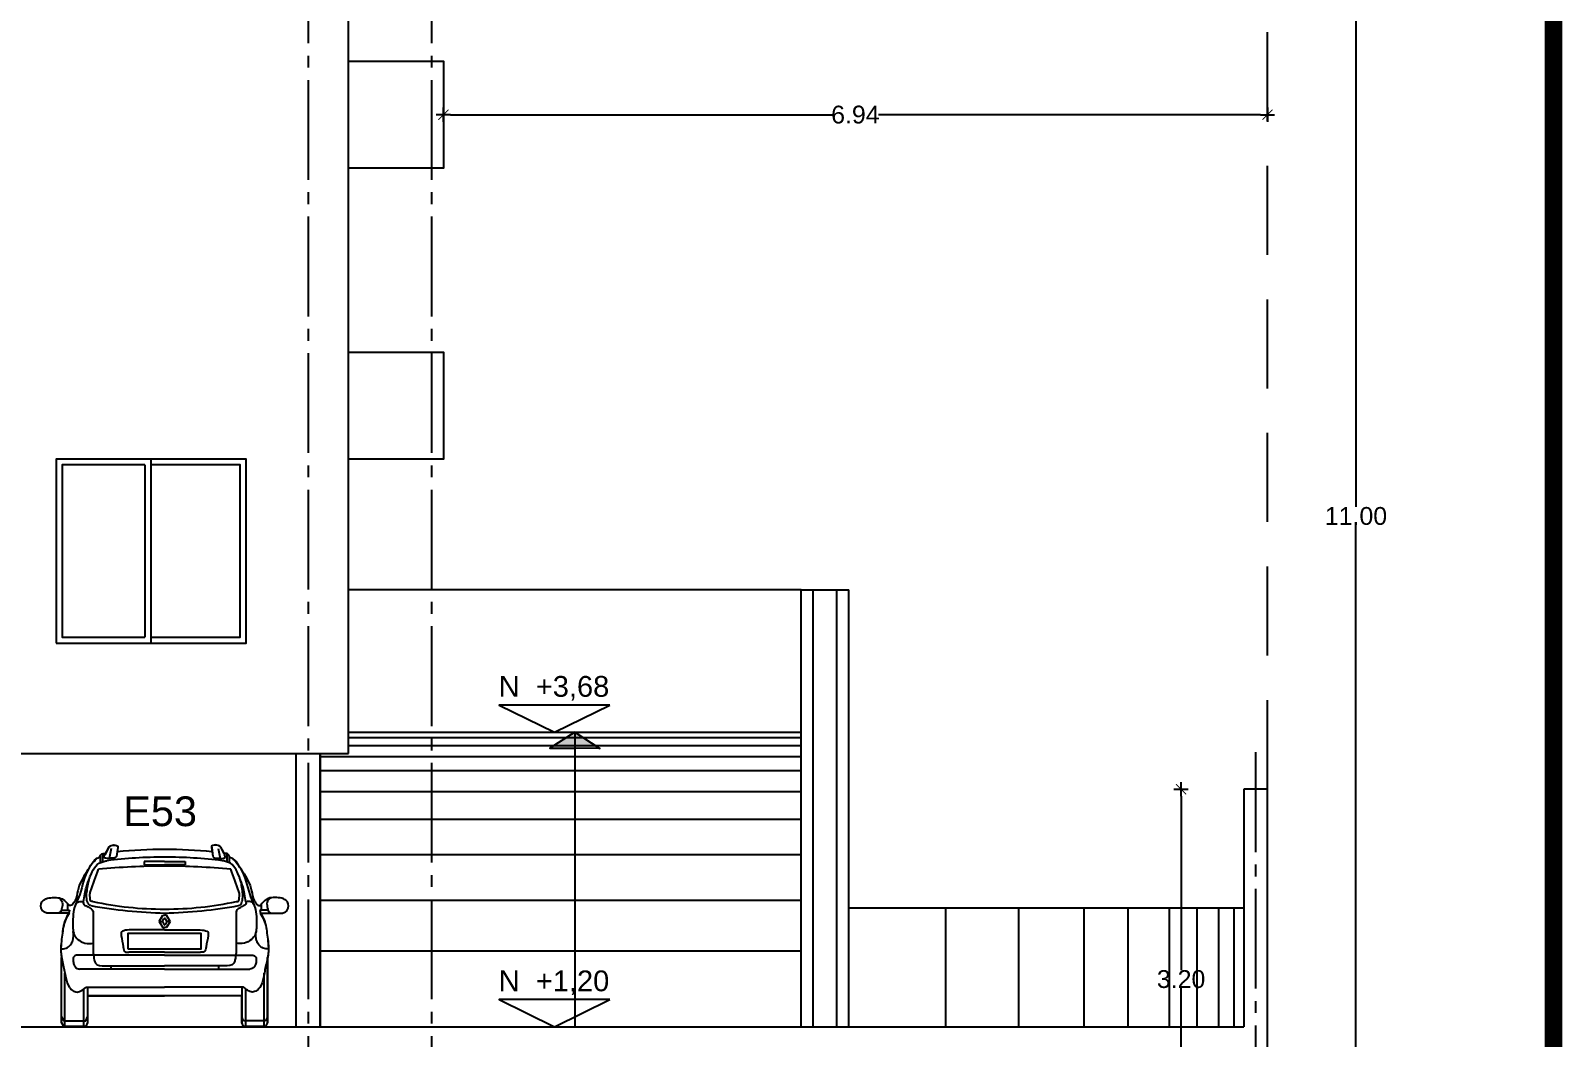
# Model space of a CAD drawing. Header units: millimetres. Extents: x 1217 to 2428, y 234 to 644.
# Drawn here: x 2084.71 to 2097.6, y 377.28 to 385.76 of the extents above; entities that cross this region are included whole.
import ezdxf

# ---------------------------------------------------------------- set-up
doc = ezdxf.new("R2010")
doc.units = ezdxf.units.MM
doc.linetypes.add('ACAD_ISO04W100', pattern=[30, 24, -3, 0, -3])
doc.linetypes.add('HIDDEN', pattern=[0.375, 0.25, -0.125])
doc.layers.get('0').update_dxf_attribs({"lineweight": 5})
for name, color, linetype in [('0.1', 251, 'Continuous'), ('0.2', 2, 'Continuous'), ('0.3', 6, 'Continuous'), ('cortes', 30, 'Continuous'), ('COTAS', 252, 'Continuous'), ('Ejes', 8, 'Continuous'), ('MURO', 5, 'Continuous'), ('Texto', 1, 'Continuous')]:
    doc.layers.add(name, color=color, linetype=linetype)
doc.styles.add('INTERARQ', font='arial.ttf')
doc.styles.get("Standard").update_dxf_attribs({"font": 'arial.ttf'})
doc.dimstyles.new('ESCALA_1-50', dxfattribs={"dimtxt": 0.15, "dimasz": 0.06, "dimexe": 0.18, "dimexo": 0.0625, "dimgap": 0, "dimtad": 0, "dimtih": 1, "dimtoh": 1, "dimzin": 0, "dimdsep": 46, "dimtxsty": 'INTERARQ', "dimblk": 'DIMTICK', "dimcen": 0, "dimse1": 1, "dimse2": 1, "dimclrd": 256, "dimclre": 1, "dimclrt": 2, "dimadec": 0, "dimazin": 0, "dimtfac": 4.5, "dimtofl": 0, "dimtmove": 2, "dimatfit": 3, "dimldrblk": 'DIMTICK', "dimfxl": 1, "dimtolj": 1, "dimtzin": 0, "dimarcsym": 0})

# ---------------------------------------------------------------- blocks, each defined once
blk = doc.blocks.new('DIMTICK')
at = {"color": 1}
for p, q in [((-1, 0), (1, 0)), ((0, 1), (0, -1))]:
    blk.add_line(p, q, dxfattribs=at)
at = {"color": 3, "const_width": 0.141}
blk.add_lwpolyline([(0.71, 0.71), (-0.71, -0.71)], dxfattribs=at)
blk = doc.blocks.new('*D1678')
at = {"layer": 'COTAS', "lineweight": -2, "ltscale": 3, "transparency": 16777216}
for p, q in [((2095.862, 387.111), (2095.862, 381.748)), ((2095.862, 376.231), (2095.862, 381.594))]:
    blk.add_line(p, q, dxfattribs=at)
at = {"layer": 'Defpoints', "color": 0, "ltscale": 3, "transparency": 16777216}
for p in [(2094.916, 387.171), (2094.916, 376.171), (2095.862, 376.171)]:
    blk.add_point(p, dxfattribs=at)
at = {"layer": 'COTAS', "lineweight": -2, "ltscale": 3, "transparency": 16777216, "xscale": 0.06, "yscale": 0.06, "zscale": 0.06}
for p, rotation in [((2095.862, 387.171), 90), ((2095.862, 376.171), 270)]:
    blk.add_blockref('DIMTICK', p, dxfattribs=dict(at, rotation=rotation))
at = {"layer": 'COTAS', "color": 2, "ltscale": 3, "transparency": 16777216, "insert": (2095.862, 381.671), "char_height": 0.15, "attachment_point": 5, "style": 'INTERARQ'}
blk.add_mtext('\\A1;11.00', dxfattribs=at)
blk = doc.blocks.new('*D1679')
at = {"layer": 'COTAS', "lineweight": -2, "ltscale": 3, "transparency": 16777216}
for p, q in [((2088.24, 385.051), (2091.453, 385.051)), ((2095.057, 385.051), (2091.843, 385.051))]:
    blk.add_line(p, q, dxfattribs=at)
at = {"layer": 'Defpoints', "color": 0, "ltscale": 3, "transparency": 16777216}
for p in [(2088.18, 385.438, 0), (2095.117, 385.051), (2095.117, 382.251, 0)]:
    blk.add_point(p, dxfattribs=at)
at = {"layer": 'COTAS', "lineweight": -2, "ltscale": 3, "transparency": 16777216, "xscale": 0.06, "yscale": 0.06, "zscale": 0.06, "rotation": 180}
blk.add_blockref('DIMTICK', (2088.18, 385.051), dxfattribs=at)
at = {"layer": 'COTAS', "lineweight": -2, "ltscale": 3, "transparency": 16777216, "xscale": 0.06, "yscale": 0.06, "zscale": 0.06}
blk.add_blockref('DIMTICK', (2095.117, 385.051), dxfattribs=at)
at = {"layer": 'COTAS', "color": 2, "ltscale": 3, "transparency": 16777216, "insert": (2091.648, 385.051), "char_height": 0.15, "attachment_point": 5, "style": 'INTERARQ'}
blk.add_mtext('\\A1;6.94', dxfattribs=at)
blk = doc.blocks.new('aut7')
at = {"layer": '0.1'}
for p, q in [((383849.448, 7753100.131, 0), (383849.412, 7753100.064, 0)), ((383849.448, 7753100.131, 0), (383849.419, 7753100.076, 0)), ((383849.468, 7753100.117, 0), (383849.45, 7753100.035, 0)), ((383849.522, 7753100.126, 0), (383849.511, 7753100.05, 0)), ((383849.522, 7753100.126, 0), (383849.517, 7753100.09, 0)), ((383850.313, 7753100.126, 0), (383850.323, 7753100.05, 0)), ((383850.313, 7753100.126, 0), (383850.318, 7753100.09, 0)), ((383850.367, 7753100.117, 0), (383850.384, 7753100.035, 0)), ((383850.386, 7753100.131, 0), (383850.422, 7753100.064, 0)), ((383850.386, 7753100.131, 0), (383850.416, 7753100.076, 0)), ((383849.373, 7753100.053, 0), (383849.373, 7753099.998, 0)), ((383849.393, 7753100.074, 0), (383849.393, 7753100.006, 0)), ((383849.917, 7753100.008, 0), (383849.745, 7753100.008, 0)), ((383849.745, 7753100.008, 0), (383849.745, 7753099.982, 0)), ((383849.745, 7753099.982, 0), (383849.917, 7753099.982, 0)), ((383849.917, 7753100.008, 0), (383850.089, 7753100.008, 0)), ((383850.089, 7753099.982, 0), (383849.917, 7753099.982, 0)), ((383850.089, 7753100.008, 0), (383850.089, 7753099.982, 0)), ((383850.441, 7753100.074, 0), (383850.441, 7753100.006, 0)), ((383850.461, 7753100.053, 0), (383850.461, 7753099.998, 0)), ((383849.11, 7753099.573, 0), (383848.933, 7753099.573, 0)), ((383849.11, 7753099.573, 0), (383848.933, 7753099.573, 0)), ((383849.047, 7753099.599, 0), (383849.116, 7753099.599, 0)), ((383849.103, 7753099.599, 0), (383849.102, 7753099.651, 0)), ((383849.116, 7753099.599, 0), (383849.11, 7753099.573, 0)), ((383849.316, 7753099.566, 0), (383849.316, 7753099.24, 0)), ((383850.518, 7753099.566, 0), (383850.518, 7753099.24, 0)), ((383850.718, 7753099.599, 0), (383850.724, 7753099.573, 0)), ((383850.788, 7753099.599, 0), (383850.718, 7753099.599, 0)), ((383850.724, 7753099.573, 0), (383850.902, 7753099.573, 0)), ((383850.724, 7753099.573, 0), (383850.902, 7753099.573, 0)), ((383850.731, 7753099.599, 0), (383850.732, 7753099.651, 0)), ((383849.872, 7753099.504, 0), (383849.901, 7753099.558, 0)), ((383849.872, 7753099.504, 0), (383849.901, 7753099.452, 0)), ((383849.872, 7753099.504, 0), (383849.898, 7753099.504, 0)), ((383849.898, 7753099.504, 0), (383849.911, 7753099.53, 0)), ((383849.898, 7753099.504, 0), (383849.912, 7753099.475, 0)), ((383849.901, 7753099.558, 0), (383849.917, 7753099.558, 0)), ((383849.901, 7753099.452, 0), (383849.917, 7753099.452, 0)), ((383849.911, 7753099.53, 0), (383849.917, 7753099.53, 0)), ((383849.912, 7753099.475, 0), (383849.917, 7753099.475, 0)), ((383849.933, 7753099.558, 0), (383849.917, 7753099.558, 0)), ((383849.924, 7753099.53, 0), (383849.917, 7753099.53, 0)), ((383849.922, 7753099.475, 0), (383849.917, 7753099.475, 0)), ((383849.933, 7753099.452, 0), (383849.917, 7753099.452, 0)), ((383849.936, 7753099.504, 0), (383849.922, 7753099.475, 0)), ((383849.936, 7753099.504, 0), (383849.924, 7753099.53, 0)), ((383849.963, 7753099.504, 0), (383849.933, 7753099.558, 0)), ((383849.963, 7753099.504, 0), (383849.933, 7753099.452, 0)), ((383849.963, 7753099.504, 0), (383849.936, 7753099.504, 0)), ((383849.917, 7753099.434, 0), (383849.672, 7753099.434, 0)), ((383849.917, 7753099.434, 0), (383850.162, 7753099.434, 0)), ((383849.05, 7753098.652, 0), (383849.05, 7753099.201, 0)), ((383849.917, 7753099.219, 0), (383849.174, 7753099.219, 0)), ((383849.917, 7753099.245, 0), (383849.616, 7753099.245, 0)), ((383849.917, 7753099.245, 0), (383850.218, 7753099.245, 0)), ((383849.917, 7753099.219, 0), (383850.66, 7753099.219, 0)), ((383850.784, 7753098.652, 0), (383850.784, 7753099.201, 0)), ((383849.078, 7753098.618, 0), (383849.078, 7753099.068, 0)), ((383849.917, 7753099.103, 0), (383849.201, 7753099.103, 0)), ((383849.417, 7753099.13, 0), (383849.917, 7753099.13, 0)), ((383849.464, 7753099.129, 0), (383849.464, 7753099.103, 0)), ((383850.418, 7753099.13, 0), (383849.917, 7753099.13, 0)), ((383849.917, 7753099.103, 0), (383850.634, 7753099.103, 0)), ((383850.37, 7753099.129, 0), (383850.37, 7753099.103, 0)), ((383850.756, 7753098.618, 0), (383850.756, 7753099.068, 0)), ((383849.236, 7753098.618, 0), (383849.236, 7753098.936, 0)), ((383849.254, 7753098.951, 0), (383849.917, 7753098.951, 0)), ((383849.268, 7753098.951, 0), (383849.268, 7753098.652, 0)), ((383850.58, 7753098.951, 0), (383849.917, 7753098.951, 0)), ((383850.566, 7753098.951, 0), (383850.566, 7753098.652, 0)), ((383850.599, 7753098.618, 0), (383850.599, 7753098.936, 0)), ((383849.268, 7753098.877, 0), (383849.917, 7753098.877, 0)), ((383850.566, 7753098.877, 0), (383849.917, 7753098.877, 0)), ((383849.05, 7753098.702, 0), (383849.067, 7753098.668, 0)), ((383849.067, 7753098.668, 0), (383849.253, 7753098.668, 0)), ((383849.253, 7753098.668, 0), (383849.268, 7753098.702, 0)), ((383850.581, 7753098.668, 0), (383850.566, 7753098.702, 0)), ((383850.767, 7753098.668, 0), (383850.581, 7753098.668, 0)), ((383850.784, 7753098.702, 0), (383850.767, 7753098.668, 0))]:
    blk.add_line(p, q, dxfattribs=at)
at = {"layer": '0.1', "elevation": 0}
blk.add_lwpolyline([(383850.318, 7753100.09, 0.025593), (383849.917, 7753100.11, 0.025593), (383849.517, 7753100.09)], format="xyb", dxfattribs=at)
blk.add_lwpolyline([(383849.608, 7753099.272), (383850.223, 7753099.272), (383850.223, 7753099.403), (383849.608, 7753099.403)], close=True, dxfattribs=at)
blk.add_lwpolyline([(383850.784, 7753099.201), (383850.784, 7753098.652), (383850.767, 7753098.618), (383850.581, 7753098.618), (383850.566, 7753098.652), (383850.566, 7753098.877), (383849.917, 7753098.877), (383849.268, 7753098.877), (383849.268, 7753098.652), (383849.253, 7753098.618), (383849.067, 7753098.618), (383849.05, 7753098.652), (383849.05, 7753099.201)], dxfattribs=at)
at = {"layer": '0.1'}
for centre, radius, start, end in [((383849.913, 7753096.19, 0), 3.92, 89.9315, 95.793), ((383849.922, 7753096.19, 0), 3.92, 84.207, 90.0685), ((383849.913, 7753094.328, 0), 5.642, 89.9622, 95.6249), ((383849.906, 7753096.217, 0), 3.828, 89.8385, 97.1418), ((383849.928, 7753096.217, 0), 3.828, 82.8582, 90.1615), ((383849.921, 7753094.328, 0), 5.642, 84.3751, 90.0378), ((383849.997, 7753103.478, 0), 3.904, 259.6344, 268.8274), ((383849.917, 7753102.485, 0), 2.877, 257.8843, 270), ((383849.917, 7753102.485, 0), 2.877, 270, 282.1157), ((383849.837, 7753103.478, 0), 3.904, 271.1726, 280.3656)]:
    blk.add_arc(centre, radius, start, end, dxfattribs=at)
for points in [[(383849.448, 7753100.131, 0), (383849.457, 7753100.139, 0), (383849.467, 7753100.144, 0), (383849.512, 7753100.144, 0), (383849.522, 7753100.137, 0), (383849.522, 7753100.126, 0)], [(383849.448, 7753100.131, 0), (383849.457, 7753100.139, 0), (383849.467, 7753100.144, 0), (383849.512, 7753100.144, 0), (383849.522, 7753100.137, 0), (383849.522, 7753100.126, 0)], [(383850.386, 7753100.131, 0), (383850.377, 7753100.139, 0), (383850.367, 7753100.144, 0), (383850.322, 7753100.144, 0), (383850.312, 7753100.137, 0), (383850.313, 7753100.126, 0)], [(383850.386, 7753100.131, 0), (383850.377, 7753100.139, 0), (383850.367, 7753100.144, 0), (383850.322, 7753100.144, 0), (383850.312, 7753100.137, 0), (383850.313, 7753100.126, 0)], [(383849.347, 7753100.036, 0), (383849.278, 7753099.95, 0), (383849.202, 7753099.731, 0), (383849.17, 7753099.652, 0), (383849.157, 7753099.623, 0), (383849.146, 7753099.546, 0), (383849.145, 7753099.448, 0), (383849.156, 7753099.392, 0), (383849.187, 7753099.353, 0), (383849.246, 7753099.321, 0), (383849.321, 7753099.32, 0)], [(383849.261, 7753099.923, 0), (383849.308, 7753099.995, 0), (383849.35, 7753100.037, 0), (383849.368, 7753100.046, 0), (383849.382, 7753100.068, 0), (383849.419, 7753100.076, 0)], [(383849.261, 7753099.923, 0), (383849.308, 7753099.995, 0), (383849.35, 7753100.037, 0), (383849.368, 7753100.046, 0), (383849.382, 7753100.068, 0), (383849.419, 7753100.076, 0)], [(383849.511, 7753100.05, 0), (383849.503, 7753100.042, 0), (383849.479, 7753100.037, 0), (383849.422, 7753100.036, 0), (383849.411, 7753100.04, 0), (383849.408, 7753100.053, 0), (383849.412, 7753100.064, 0)], [(383850.323, 7753100.05, 0), (383850.331, 7753100.042, 0), (383850.355, 7753100.037, 0), (383850.413, 7753100.036, 0), (383850.423, 7753100.04, 0), (383850.426, 7753100.053, 0), (383850.422, 7753100.064, 0)], [(383850.574, 7753099.923, 0), (383850.527, 7753099.995, 0), (383850.484, 7753100.037, 0), (383850.466, 7753100.046, 0), (383850.453, 7753100.068, 0), (383850.416, 7753100.076, 0)], [(383850.574, 7753099.923, 0), (383850.527, 7753099.995, 0), (383850.484, 7753100.037, 0), (383850.466, 7753100.046, 0), (383850.453, 7753100.068, 0), (383850.416, 7753100.076, 0)], [(383850.488, 7753100.036, 0), (383850.556, 7753099.95, 0), (383850.633, 7753099.731, 0), (383850.664, 7753099.652, 0), (383850.677, 7753099.623, 0), (383850.689, 7753099.546, 0), (383850.69, 7753099.448, 0), (383850.678, 7753099.392, 0), (383850.648, 7753099.353, 0), (383850.588, 7753099.321, 0), (383850.514, 7753099.32, 0)], [(383849.261, 7753099.923, 0), (383849.185, 7753099.763, 0), (383849.163, 7753099.68, 0), (383849.148, 7753099.656, 0), (383849.134, 7753099.64, 0), (383849.114, 7753099.638, 0)], [(383849.261, 7753099.923, 0), (383849.185, 7753099.763, 0), (383849.163, 7753099.68, 0), (383849.148, 7753099.656, 0), (383849.134, 7753099.64, 0), (383849.114, 7753099.638, 0)], [(383849.233, 7753099.67, 0), (383849.245, 7753099.737, 0), (383849.258, 7753099.792, 0), (383849.287, 7753099.873, 0)], [(383849.313, 7753099.672, 0), (383849.295, 7753099.676, 0), (383849.289, 7753099.705, 0), (383849.287, 7753099.726, 0), (383849.293, 7753099.755, 0), (383849.36, 7753099.943, 0)], [(383850.521, 7753099.672, 0), (383850.539, 7753099.676, 0), (383850.545, 7753099.705, 0), (383850.548, 7753099.726, 0), (383850.541, 7753099.755, 0), (383850.474, 7753099.943, 0)], [(383850.601, 7753099.67, 0), (383850.59, 7753099.737, 0), (383850.577, 7753099.792, 0), (383850.548, 7753099.873, 0)], [(383850.574, 7753099.923, 0), (383850.649, 7753099.763, 0), (383850.671, 7753099.68, 0), (383850.686, 7753099.656, 0), (383850.701, 7753099.64, 0), (383850.721, 7753099.638, 0)], [(383850.574, 7753099.923, 0), (383850.649, 7753099.763, 0), (383850.671, 7753099.68, 0), (383850.686, 7753099.656, 0), (383850.701, 7753099.64, 0), (383850.721, 7753099.638, 0)], [(383848.933, 7753099.573, 0), (383848.906, 7753099.582, 0), (383848.885, 7753099.6, 0), (383848.884, 7753099.669, 0), (383848.902, 7753099.686, 0), (383848.93, 7753099.699, 0), (383848.988, 7753099.705, 0), (383849.044, 7753099.698, 0), (383849.082, 7753099.673, 0), (383849.114, 7753099.638, 0)], [(383848.933, 7753099.573, 0), (383848.906, 7753099.582, 0), (383848.885, 7753099.6, 0), (383848.884, 7753099.669, 0), (383848.902, 7753099.686, 0), (383848.93, 7753099.699, 0), (383848.988, 7753099.705, 0), (383849.044, 7753099.698, 0), (383849.082, 7753099.673, 0), (383849.114, 7753099.638, 0)], [(383849.028, 7753099.703, 0), (383849.055, 7753099.665, 0), (383849.051, 7753099.615, 0), (383849.042, 7753099.589, 0), (383849.022, 7753099.573, 0)], [(383850.902, 7753099.573, 0), (383850.928, 7753099.582, 0), (383850.949, 7753099.6, 0), (383850.95, 7753099.669, 0), (383850.932, 7753099.686, 0), (383850.904, 7753099.699, 0), (383850.846, 7753099.705, 0), (383850.79, 7753099.698, 0), (383850.753, 7753099.673, 0), (383850.721, 7753099.638, 0)], [(383850.902, 7753099.573, 0), (383850.928, 7753099.582, 0), (383850.949, 7753099.6, 0), (383850.95, 7753099.669, 0), (383850.932, 7753099.686, 0), (383850.904, 7753099.699, 0), (383850.846, 7753099.705, 0), (383850.79, 7753099.698, 0), (383850.753, 7753099.673, 0), (383850.721, 7753099.638, 0)], [(383850.807, 7753099.703, 0), (383850.779, 7753099.665, 0), (383850.784, 7753099.615, 0), (383850.792, 7753099.589, 0), (383850.813, 7753099.573, 0)], [(383849.114, 7753099.573, 0), (383849.081, 7753099.516, 0), (383849.054, 7753099.389, 0), (383849.044, 7753099.248, 0), (383849.064, 7753099.135, 0), (383849.086, 7753099.031, 0), (383849.116, 7753098.947, 0), (383849.15, 7753098.917, 0), (383849.19, 7753098.91, 0), (383849.231, 7753098.932, 0), (383849.254, 7753098.951, 0)], [(383849.164, 7753099.642, 0), (383849.185, 7753099.667, 0), (383849.22, 7753099.671, 0), (383849.233, 7753099.67, 0)], [(383849.233, 7753099.67, 0), (383849.233, 7753099.651, 0), (383849.256, 7753099.635, 0), (383849.289, 7753099.616, 0), (383849.306, 7753099.603, 0), (383849.315, 7753099.585, 0), (383849.316, 7753099.566, 0)], [(383850.601, 7753099.67, 0), (383850.601, 7753099.651, 0), (383850.579, 7753099.635, 0), (383850.546, 7753099.616, 0), (383850.528, 7753099.603, 0), (383850.52, 7753099.585, 0), (383850.518, 7753099.566, 0)], [(383850.721, 7753099.573, 0), (383850.753, 7753099.516, 0), (383850.78, 7753099.389, 0), (383850.79, 7753099.248, 0), (383850.77, 7753099.135, 0), (383850.748, 7753099.031, 0), (383850.718, 7753098.947, 0), (383850.684, 7753098.917, 0), (383850.644, 7753098.91, 0), (383850.604, 7753098.932, 0), (383850.58, 7753098.951, 0)], [(383850.67, 7753099.642, 0), (383850.65, 7753099.667, 0), (383850.614, 7753099.671, 0), (383850.601, 7753099.67, 0)], [(383849.043, 7753099.272, 0), (383849.089, 7753099.28, 0), (383849.124, 7753099.307, 0), (383849.143, 7753099.34, 0), (383849.148, 7753099.42, 0)], [(383849.672, 7753099.434, 0), (383849.602, 7753099.431, 0), (383849.572, 7753099.426, 0), (383849.555, 7753099.416, 0), (383849.552, 7753099.385, 0), (383849.568, 7753099.289, 0), (383849.584, 7753099.248, 0), (383849.616, 7753099.245, 0)], [(383850.162, 7753099.434, 0), (383850.233, 7753099.431, 0), (383850.262, 7753099.426, 0), (383850.28, 7753099.416, 0), (383850.283, 7753099.385, 0), (383850.266, 7753099.289, 0), (383850.25, 7753099.248, 0), (383850.218, 7753099.245, 0)], [(383850.791, 7753099.272, 0), (383850.746, 7753099.28, 0), (383850.711, 7753099.307, 0), (383850.691, 7753099.34, 0), (383850.686, 7753099.42, 0)], [(383849.316, 7753099.24, 0), (383849.325, 7753099.178, 0), (383849.334, 7753099.152, 0), (383849.417, 7753099.13, 0)], [(383850.518, 7753099.24, 0), (383850.509, 7753099.178, 0), (383850.5, 7753099.152, 0), (383850.418, 7753099.13, 0)]]:
    blk.add_spline(points, degree=3, dxfattribs=at)
for points, knots in [([(383849.295, 7753099.638, 0), (383849.28, 7753099.64, 0), (383849.262, 7753099.671, 0), (383849.258, 7753099.724, 0), (383849.265, 7753099.777, 0), (383849.275, 7753099.847, 0), (383849.302, 7753099.916, 0), (383849.343, 7753099.99, 0), (383849.397, 7753100.008, 0), (383849.425, 7753100.014, 0), (383849.431, 7753100.015, 0)], [0, 0, 0, 0, 0.042606, 0.0923859, 0.1523141, 0.2073811, 0.3022424, 0.3770388, 0.4476693, 0.463704, 0.463704, 0.463704, 0.463704]), ([(383850.54, 7753099.638, 0), (383850.555, 7753099.64, 0), (383850.572, 7753099.671, 0), (383850.577, 7753099.724, 0), (383850.57, 7753099.777, 0), (383850.559, 7753099.847, 0), (383850.532, 7753099.916, 0), (383850.491, 7753099.99, 0), (383850.438, 7753100.008, 0), (383850.409, 7753100.014, 0), (383850.404, 7753100.015, 0)], [0, 0, 0, 0, 0.042606, 0.0923859, 0.1523141, 0.2073811, 0.3022424, 0.3770388, 0.4476693, 0.463704, 0.463704, 0.463704, 0.463704]), ([(383849.11, 7753099.573, 0), (383849.1, 7753099.555, 0), (383849.067, 7753099.498, 0), (383849.055, 7753099.385, 0), (383849.039, 7753099.279, 0), (383849.047, 7753099.217, 0), (383849.05, 7753099.201, 0)], [0, 0, 0, 0, 0.0640653, 0.1944288, 0.3357799, 0.3826424, 0.3826424, 0.3826424, 0.3826424]), ([(383850.724, 7753099.573, 0), (383850.735, 7753099.555, 0), (383850.767, 7753099.498, 0), (383850.78, 7753099.385, 0), (383850.796, 7753099.279, 0), (383850.787, 7753099.217, 0), (383850.784, 7753099.201, 0)], [0, 0, 0, 0, 0.0640653, 0.1944288, 0.3357799, 0.3826424, 0.3826424, 0.3826424, 0.3826424]), ([(383849.174, 7753099.219, 0), (383849.169, 7753099.219, 0), (383849.159, 7753099.215, 0), (383849.145, 7753099.2, 0), (383849.145, 7753099.172, 0), (383849.151, 7753099.145, 0), (383849.161, 7753099.12, 0), (383849.179, 7753099.105, 0), (383849.194, 7753099.103, 0), (383849.201, 7753099.103, 0)], [0.0148251, 0.0148251, 0.0148251, 0.0148251, 0.0299472, 0.0453318, 0.0747039, 0.1069598, 0.1304417, 0.1528701, 0.1738631, 0.1738631, 0.1738631, 0.1738631]), ([(383850.66, 7753099.219, 0), (383850.665, 7753099.219, 0), (383850.675, 7753099.215, 0), (383850.689, 7753099.2, 0), (383850.689, 7753099.172, 0), (383850.684, 7753099.145, 0), (383850.673, 7753099.12, 0), (383850.655, 7753099.105, 0), (383850.641, 7753099.103, 0), (383850.634, 7753099.103, 0)], [0.0148251, 0.0148251, 0.0148251, 0.0148251, 0.0299472, 0.0453318, 0.0747039, 0.1069598, 0.1304417, 0.1528701, 0.1738631, 0.1738631, 0.1738631, 0.1738631])]:
    blk.add_open_spline(points, degree=3, knots=knots, dxfattribs=at)
blk = doc.blocks.new('*D1767')
at = {"layer": '0.1', "lineweight": -2, "ltscale": 3, "transparency": 16777216}
for p, q in [((2094.39, 379.311), (2094.39, 377.848)), ((2094.39, 376.231), (2094.39, 377.694))]:
    blk.add_line(p, q, dxfattribs=at)
at = {"layer": 'Defpoints', "color": 0, "ltscale": 3, "transparency": 16777216}
for p in [(2094.917, 379.371, 0), (2094.39, 376.171), (2094.844, 376.171, 0)]:
    blk.add_point(p, dxfattribs=at)
at = {"layer": '0.1', "lineweight": -2, "ltscale": 3, "transparency": 16777216, "xscale": 0.06, "yscale": 0.06, "zscale": 0.06}
for p, rotation in [((2094.39, 379.371), 90), ((2094.39, 376.171), 270)]:
    blk.add_blockref('DIMTICK', p, dxfattribs=dict(at, rotation=rotation))
at = {"layer": '0.1', "color": 2, "ltscale": 3, "transparency": 16777216, "insert": (2094.39, 377.771), "char_height": 0.15, "attachment_point": 5, "style": 'INTERARQ'}
blk.add_mtext('\\A1;3.20', dxfattribs=at)

msp = doc.modelspace()

# ---------------------------------------------------------------- hatches: boundary and pattern name
at = {"layer": 'MURO', "ltscale": 3}
h = msp.add_hatch(color=8, dxfattribs=at)
h.paths.add_polyline_path([(2089.49677, 379.71471), (2089.28573, 379.71618), (2089.28667, 379.85099)])
h.paths.add_polyline_path([(2089.28667, 379.85099), (2089.28573, 379.71618), (2089.07468, 379.71765)])

# ---------------------------------------------------------------- linework, layer by layer
at = {"layer": '0.1'}
for p, q in [((2085.36438, 378.88409, 0), (2085.32861, 378.81683, 0)), ((2085.36438, 378.88409, 0), (2085.33507, 378.82898, 0)), ((2085.38428, 378.87072, 0), (2085.36669, 378.78789, 0)), ((2085.43828, 378.87892, 0), (2085.42745, 378.80319, 0)), ((2085.43828, 378.87892, 0), (2085.43315, 378.84306, 0)), ((2086.22907, 378.87892, 0), (2086.23989, 378.80319, 0)), ((2086.22907, 378.87892, 0), (2086.23419, 378.84306, 0)), ((2086.28306, 378.87072, 0), (2086.30065, 378.78789, 0)), ((2086.30296, 378.88409, 0), (2086.33873, 378.81683, 0)), ((2086.30296, 378.88409, 0), (2086.33227, 378.82898, 0))]:
    msp.add_line(p, q, dxfattribs=at)
at = {"layer": '0.1', "ltscale": 3, "const_width": 0.15}
msp.add_lwpolyline([(2039.52436, 358.90321), (2039.52436, 446.90321), (2097.52436, 446.90321), (2097.52436, 358.90321)], close=True, dxfattribs=at)
at = {"layer": '0.1', "ltscale": 3, "elevation": 0}
for points in [[(2087.38144, 385.50099), (2088.17987, 385.50099), (2088.17987, 384.60099), (2087.38144, 384.60099)], [(2088.17987, 385.50099), (2088.17987, 384.60099)], [(2087.38144, 383.05099), (2088.17987, 383.05099), (2088.17987, 382.15099), (2087.38144, 382.15099)], [(2088.17987, 383.05099), (2088.17987, 382.15099)], [(2085.66734, 382.10099), (2084.96961, 382.10099), (2084.96961, 380.65099), (2085.66734, 380.65099)], [(2085.66734, 382.10099), (2085.66734, 380.65099)], [(2085.71734, 382.15099), (2085.71734, 380.60099)], [(2085.71734, 380.65099), (2086.46961, 380.65099), (2086.46961, 382.10099), (2085.71734, 382.10099)], [(2091.19189, 381.05099), (2087.38144, 381.05099)], [(2087.38144, 379.85099), (2091.19189, 379.85099)], [(2087.38144, 379.80664), (2091.19189, 379.80664)], [(2087.38144, 379.74012), (2091.19189, 379.74012)], [(2089.28667, 379.85099), (2089.28667, 377.37099)], [(2086.94183, 377.37099), (2086.94183, 379.67099)], [(2087.14182, 379.67099), (2087.14182, 377.37099)], [(2087.14189, 379.64587), (2091.19189, 379.64587)], [(2087.14189, 379.52945), (2091.19189, 379.52945)], [(2087.14189, 379.35205), (2091.19189, 379.35205)], [(2087.14189, 379.11921), (2091.19189, 379.11921)], [(2087.14189, 378.81985), (2091.19189, 378.81985)], [(2087.14189, 378.43733), (2091.19189, 378.43733)], [(2091.59189, 377.37099), (2091.59189, 378.37099), (2094.91687, 378.37099)], [(2092.40862, 377.37099), (2092.40862, 378.37099)], [(2093.02293, 377.37099), (2093.02293, 378.37099)], [(2093.57284, 377.37099), (2093.57284, 378.37099)], [(2093.9444, 377.37099), (2093.9444, 378.37099)], [(2094.29119, 377.37099), (2094.29119, 378.37099)], [(2094.52403, 377.37099), (2094.52403, 378.37099)], [(2094.70734, 377.37099), (2094.70734, 378.37099)], [(2094.83614, 377.37099), (2094.83614, 378.37099)], [(2087.14189, 378.01046), (2091.19189, 378.01046)]]:
    msp.add_lwpolyline(points, dxfattribs=at)
msp.add_lwpolyline([(2084.91961, 380.60099), (2086.51961, 380.60099), (2086.51961, 382.15099), (2084.91961, 382.15099)], close=True, dxfattribs=at)
at = {"layer": '0.1', "color": 3, "ltscale": 3, "elevation": 0}
for points in [[(2091.29189, 377.37099), (2091.29189, 381.05099)], [(2091.29189, 381.05099), (2091.49189, 381.05099)], [(2091.49189, 377.37099), (2091.49189, 381.05099)], [(2086.94189, 377.37099), (2086.94189, 379.67099)], [(2087.14189, 377.37099), (2087.14189, 379.67099)]]:
    msp.add_lwpolyline(points, dxfattribs=at)
at = {"layer": '0.1', "elevation": 0}
msp.add_lwpolyline([(2086.23423, 378.84305, 0.02559293), (2085.83367, 378.86309, 0.02559293), (2085.43311, 378.84305)], format="xyb", dxfattribs=at)
at = {"layer": '0.1'}
for centre, start, end in [((2085.82899, 374.94283, 0), 89.931518, 95.793008), ((2085.83836, 374.94283, 0), 84.206992, 90.068482)]:
    msp.add_arc(centre, 3.92026, start, end, dxfattribs=at)
for points in [[(2085.36438, 378.88409, 0), (2085.37346, 378.89258, 0), (2085.38395, 378.89721, 0), (2085.42888, 378.89687, 0), (2085.43844, 378.89067, 0), (2085.43828, 378.87892, 0)], [(2085.36438, 378.88409, 0), (2085.37346, 378.89258, 0), (2085.38395, 378.89721, 0), (2085.42888, 378.89687, 0), (2085.43844, 378.89067, 0), (2085.43828, 378.87892, 0)], [(2086.30296, 378.88409, 0), (2086.29388, 378.89258, 0), (2086.28339, 378.89721, 0), (2086.23846, 378.89687, 0), (2086.22891, 378.89067, 0), (2086.22907, 378.87892, 0)], [(2086.30296, 378.88409, 0), (2086.29388, 378.89258, 0), (2086.28339, 378.89721, 0), (2086.23846, 378.89687, 0), (2086.22891, 378.89067, 0), (2086.22907, 378.87892, 0)]]:
    msp.add_spline(points, degree=3, dxfattribs=at)
at = {"layer": '0.2', "ltscale": 3}
for q in [(2087.38144, 399.30099, 0), (2087.38144, 379.67099, 0), (2087.38144, 379.67099, 0)]:
    msp.add_line((2087.38144, 379.67099, 0), q, dxfattribs=at)
at = {"layer": '0.2', "linetype": 'HIDDEN', "ltscale": 3, "elevation": 0}
msp.add_lwpolyline([(2095.11688, 379.37099), (2095.11687, 395.43387)], dxfattribs=at)
at = {"layer": '0.2', "ltscale": 3, "elevation": 0}
for points in [[(2091.19189, 379.67099), (2091.19189, 381.05099), (2091.59189, 381.05099), (2091.59189, 381.05099)], [(2091.59189, 377.37099), (2091.59189, 381.05099)], [(2084.49728, 379.67099), (2087.38144, 379.67099)], [(2091.19189, 377.37099), (2091.19189, 379.67099)]]:
    msp.add_lwpolyline(points, dxfattribs=at)
at = {"layer": '0.3', "ltscale": 3, "elevation": 0}
for points in [[(2089.58101, 380.0788), (2088.64903, 380.0788), (2089.11502, 379.85099), (2089.58101, 380.0788)], [(2089.58101, 377.5988), (2088.64903, 377.5988), (2089.11502, 377.37099), (2089.58101, 377.5988)]]:
    msp.add_lwpolyline(points, dxfattribs=at)
at = {"layer": 'cortes', "ltscale": 3, "elevation": 0}
for points in [[(2095.11688, 376.17099), (2095.11688, 379.37099), (2094.91687, 379.37099), (2094.91687, 379.37099)], [(2094.91687, 379.37099), (2094.91687, 377.37099)], [(2065.36077, 377.37099), (2094.91687, 377.37099)]]:
    msp.add_lwpolyline(points, dxfattribs=at)
at = {"layer": 'Ejes', "linetype": 'ACAD_ISO04W100', "ltscale": 0.035}
msp.add_line((2095.01688, 379.68176, 0), (2095.01688, 373.07405, 0), dxfattribs=at)
at = {"layer": 'Ejes', "linetype": 'ACAD_ISO04W100', "ltscale": 0.035, "elevation": 0}
for points in [[(2087.04185, 394.54247), (2087.04185, 373.07406)], [(2087.04185, 394.54247), (2087.04185, 373.07405)], [(2088.07987, 394.54247), (2088.07987, 373.07405)], [(2088.07988, 394.54247), (2088.07988, 373.07406)]]:
    msp.add_lwpolyline(points, dxfattribs=at)
at = {"layer": 'MURO', "color": 8, "ltscale": 3, "elevation": 0}
for points in [[(2089.28667, 379.85099), (2089.07468, 379.71765), (2089.28573, 379.71618)], [(2089.28667, 379.85099), (2089.49677, 379.71471), (2089.28573, 379.71618)]]:
    msp.add_lwpolyline(points, dxfattribs=at)

# ---------------------------------------------------------------- block references
at = {"layer": '0.1'}
msp.add_blockref('aut7', (-381764.08352, -7752721.2467, 0), dxfattribs=at)

# ---------------------------------------------------------------- texts
at = {"layer": 'Texto', "attachment_point": 5}
for s, insert, char_height, width in [('N  +3,68', (2089.11086, 380.22053, 0), 0.175, 1.1376057), ('E53', (2085.79501, 379.18318, 0), 0.25, 1.9772647), ('N  +1,20', (2089.11086, 377.74053, 0), 0.175, 1.1376057)]:
    msp.add_mtext(s, dxfattribs=dict(at, insert=insert, char_height=char_height, width=width))

# ---------------------------------------------------------------- dimensions: what is measured, and where the dimension line sits
at = {"layer": '0.1', "ltscale": 3}
dim = msp.add_linear_dim(base=(2094.38998, 376.17099), p1=(2094.91687, 379.37099, 0), p2=(2094.84437, 376.17099, 0), angle=90, dimstyle='ESCALA_1-50', dxfattribs=at)
dim.commit()
dim.dimension.update_dxf_attribs({"geometry": '*D1767', "text_midpoint": (2094.38998, 377.77099)})
at = {"layer": 'COTAS', "ltscale": 3}
dim = msp.add_linear_dim(base=(2095.86174, 376.17099, 0), p1=(2094.91569, 387.17099, 0), p2=(2094.91569, 376.17099, 0), angle=90, dimstyle='ESCALA_1-50', dxfattribs=at)
dim.commit()
dim.dimension.update_dxf_attribs({"geometry": '*D1678', "text_midpoint": (2095.86174, 381.67099, 0)})
dim = msp.add_linear_dim(base=(2095.11687, 385.05099, 0), p1=(2088.17973, 385.43828, 0), p2=(2095.11687, 382.25099, 0), dimstyle='ESCALA_1-50', dxfattribs=at)
dim.commit()
dim.dimension.update_dxf_attribs({"geometry": '*D1679', "text_midpoint": (2091.6483, 385.05099, 0)})

doc.saveas('drawing.dxf')
